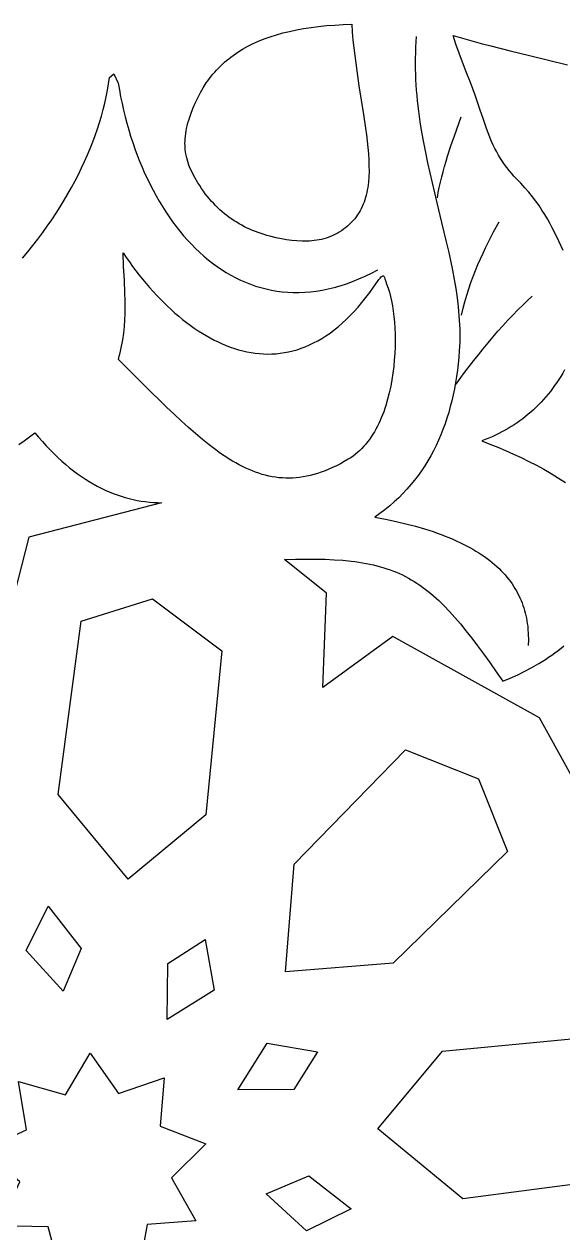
# Model space of a CAD drawing. Extents: x -332 to 348, y -263 to 352.
# Drawn here: x -187.18 to -168.88, y 222.61 to 263.7 of the extents above; entities that cross this region are included whole.
import ezdxf

# ---------------------------------------------------------------- set-up
doc = ezdxf.new("R2010")
doc.units = 0
doc.layers.add('LAYER_1', color=18, linetype='CONTINUOUS')
doc.layers.add('LAYER_2', color=174, linetype='CONTINUOUS')

msp = doc.modelspace()

# ---------------------------------------------------------------- linework, layer by layer
at = {"layer": 'LAYER_1'}
for points in [[(-176.031, 263.433), (-176.008, 263.164), (-175.981, 262.898), (-175.951, 262.634), (-175.917, 262.373), (-175.881, 262.114), (-175.805, 261.607), (-175.65, 260.633), (-175.581, 260.17), (-175.55, 259.945), (-175.523, 259.725), (-175.501, 259.509), (-175.483, 259.299), (-175.47, 259.093), (-175.464, 258.893), (-175.463, 258.698), (-175.47, 258.509), (-175.485, 258.326), (-175.496, 258.236), (-175.508, 258.148), (-175.523, 258.062), (-175.54, 257.977), (-175.559, 257.894), (-175.581, 257.812), (-175.606, 257.733), (-175.633, 257.654), (-175.662, 257.578), (-175.694, 257.503), (-175.73, 257.429), (-175.768, 257.358), (-175.809, 257.288), (-175.853, 257.22), (-175.9, 257.154), (-175.95, 257.09), (-176.004, 257.027), (-176.061, 256.967), (-176.127, 256.901), (-176.195, 256.84), (-176.264, 256.782), (-176.334, 256.729), (-176.404, 256.679), (-176.476, 256.633), (-176.549, 256.59), (-176.622, 256.551), (-176.697, 256.515), (-176.772, 256.483), (-176.848, 256.454), (-176.925, 256.428), (-177.003, 256.405), (-177.082, 256.385), (-177.162, 256.368), (-177.242, 256.354), (-177.323, 256.343), (-177.405, 256.334), (-177.488, 256.328), (-177.571, 256.324), (-177.655, 256.323), (-177.74, 256.324), (-177.912, 256.332), (-178.086, 256.349), (-178.263, 256.373), (-178.442, 256.404), (-178.624, 256.442), (-178.83, 256.491), (-178.932, 256.519), (-179.032, 256.549), (-179.131, 256.581), (-179.228, 256.615), (-179.324, 256.652), (-179.419, 256.69), (-179.513, 256.73), (-179.605, 256.773), (-179.696, 256.818), (-179.786, 256.865), (-179.874, 256.915), (-179.961, 256.966), (-180.046, 257.02), (-180.13, 257.076), (-180.213, 257.135), (-180.294, 257.196), (-180.374, 257.259), (-180.453, 257.325), (-180.53, 257.393), (-180.605, 257.464), (-180.679, 257.537), (-180.752, 257.613), (-180.823, 257.691), (-180.892, 257.771), (-180.96, 257.854), (-181.027, 257.94), (-181.092, 258.029), (-181.155, 258.12), (-181.217, 258.213), (-181.277, 258.31), (-181.384, 258.49), (-181.437, 258.587), (-181.489, 258.69), (-181.538, 258.798), (-181.584, 258.912), (-181.625, 259.032), (-181.66, 259.159), (-181.687, 259.292), (-181.698, 259.361), (-181.707, 259.433), (-181.713, 259.506), (-181.717, 259.58), (-181.719, 259.657), (-181.717, 259.736), (-181.713, 259.817), (-181.705, 259.9), (-181.695, 259.984), (-181.681, 260.071), (-181.664, 260.16), (-181.643, 260.252), (-181.618, 260.345), (-181.59, 260.441), (-181.523, 260.642), (-181.45, 260.836), (-181.371, 261.023), (-181.286, 261.203), (-181.195, 261.377), (-181.098, 261.544), (-180.994, 261.704), (-180.94, 261.781), (-180.884, 261.857), (-180.826, 261.932), (-180.767, 262.004), (-180.706, 262.075), (-180.644, 262.145), (-180.579, 262.213), (-180.513, 262.279), (-180.446, 262.343), (-180.376, 262.406), (-180.305, 262.468), (-180.233, 262.528), (-180.158, 262.586), (-180.082, 262.643), (-180.003, 262.698), (-179.924, 262.752), (-179.758, 262.854), (-179.586, 262.951), (-179.406, 263.041), (-179.218, 263.126), (-179.023, 263.204), (-178.82, 263.277), (-178.609, 263.344), (-178.39, 263.405), (-178.164, 263.46), (-177.929, 263.51), (-177.686, 263.554), (-177.434, 263.592), (-177.175, 263.625), (-176.906, 263.653), (-176.63, 263.675), (-176.344, 263.692), (-176.05, 263.703)], [(-183.718, 255.773), (-183.609, 255.619), (-183.499, 255.468), (-183.387, 255.319), (-183.274, 255.173), (-183.159, 255.03), (-183.042, 254.89), (-182.924, 254.753), (-182.805, 254.618), (-182.684, 254.487), (-182.561, 254.36), (-182.437, 254.235), (-182.313, 254.114), (-182.186, 253.997), (-182.059, 253.883), (-181.93, 253.773), (-181.801, 253.666), (-181.67, 253.564), (-181.539, 253.466), (-181.406, 253.371), (-181.272, 253.281), (-181.138, 253.196), (-181.003, 253.114), (-180.867, 253.038), (-180.73, 252.965), (-180.593, 252.898), (-180.454, 252.835), (-180.316, 252.777), (-180.177, 252.725), (-180.037, 252.677), (-179.897, 252.634), (-179.756, 252.597), (-179.615, 252.565), (-179.474, 252.539), (-179.332, 252.518), (-179.19, 252.503), (-179.048, 252.493), (-178.906, 252.489), (-178.764, 252.492), (-178.622, 252.5), (-178.479, 252.515), (-178.337, 252.536), (-178.195, 252.563), (-178.053, 252.596), (-177.911, 252.636), (-177.769, 252.683), (-177.628, 252.736), (-177.487, 252.797), (-177.346, 252.864), (-177.206, 252.938), (-177.066, 253.019), (-176.926, 253.108), (-176.788, 253.203), (-176.649, 253.307), (-176.512, 253.417), (-176.375, 253.535), (-176.238, 253.661), (-176.103, 253.795), (-175.968, 253.937), (-175.834, 254.086), (-175.702, 254.244), (-175.57, 254.41), (-175.439, 254.584), (-175.309, 254.766), (-175.178, 254.951), (-175.127, 255.019), (-175.085, 255.072), (-175.05, 255.11), (-175.021, 255.134), (-174.998, 255.147), (-174.988, 255.148), (-174.979, 255.147), (-174.971, 255.143), (-174.963, 255.137), (-174.949, 255.117), (-174.937, 255.087), (-174.924, 255.05), (-174.895, 254.956), (-174.876, 254.9), (-174.853, 254.841), (-174.809, 254.723), (-174.768, 254.592), (-174.73, 254.448), (-174.696, 254.292), (-174.665, 254.125), (-174.639, 253.949), (-174.617, 253.763), (-174.599, 253.569), (-174.587, 253.368), (-174.579, 253.161), (-174.576, 252.949), (-174.579, 252.732), (-174.588, 252.511), (-174.603, 252.288), (-174.624, 252.064), (-174.651, 251.839), (-174.685, 251.614), (-174.726, 251.391), (-174.775, 251.169), (-174.83, 250.951), (-174.894, 250.737), (-174.929, 250.631), (-174.965, 250.527), (-175.004, 250.425), (-175.045, 250.324), (-175.088, 250.225), (-175.133, 250.127), (-175.18, 250.032), (-175.229, 249.938), (-175.281, 249.847), (-175.335, 249.758), (-175.391, 249.671), (-175.449, 249.587), (-175.51, 249.506), (-175.573, 249.427), (-175.639, 249.351), (-175.707, 249.279), (-175.777, 249.209), (-175.85, 249.142), (-175.926, 249.079), (-176.004, 249.02), (-176.085, 248.964), (-176.168, 248.911), (-176.304, 248.832), (-176.438, 248.759), (-176.571, 248.691), (-176.702, 248.628), (-176.831, 248.57), (-176.959, 248.518), (-177.086, 248.471), (-177.212, 248.429), (-177.336, 248.392), (-177.459, 248.36), (-177.581, 248.332), (-177.702, 248.31), (-177.822, 248.292), (-177.941, 248.28), (-178.059, 248.271), (-178.177, 248.268), (-178.293, 248.269), (-178.409, 248.274), (-178.524, 248.284), (-178.639, 248.298), (-178.753, 248.316), (-178.866, 248.339), (-178.98, 248.366), (-179.092, 248.397), (-179.205, 248.432), (-179.317, 248.47), (-179.429, 248.513), (-179.541, 248.56), (-179.653, 248.611), (-179.765, 248.665), (-179.877, 248.723), (-179.989, 248.785), (-180.101, 248.85), (-180.214, 248.918), (-180.326, 248.99), (-180.439, 249.066), (-180.553, 249.145), (-180.667, 249.227), (-180.896, 249.401), (-181.128, 249.587), (-181.363, 249.784), (-181.602, 249.993), (-181.844, 250.213), (-182.091, 250.444), (-182.343, 250.684), (-182.6, 250.934), (-182.863, 251.192), (-183.982, 252.306), (-183.95, 252.417), (-183.921, 252.529), (-183.895, 252.64), (-183.871, 252.751), (-183.85, 252.863), (-183.831, 252.974), (-183.8, 253.196), (-183.778, 253.419), (-183.763, 253.642), (-183.755, 253.866), (-183.752, 254.09), (-183.754, 254.316), (-183.76, 254.542), (-183.779, 254.998), (-183.803, 255.46), (-183.824, 255.929)], [(-180.467, 242.402), (-181.007, 236.825), (-183.65, 234.631), (-186.023, 237.51), (-185.251, 243.406), (-182.825, 244.164)], [(-171.744, 238.046), (-170.755, 235.57), (-174.647, 231.78), (-178.303, 231.487), (-178.01, 235.142), (-174.22, 239.035)], [(-185.249, 232.277), (-185.856, 230.829), (-187.117, 232.206), (-186.366, 233.719)], [(-180.728, 230.862), (-182.32, 229.867), (-182.305, 231.768), (-181.028, 232.578)], [(-165.626, 226.965), (-166.384, 224.539), (-172.28, 223.767), (-175.159, 226.14), (-172.965, 228.783), (-167.388, 229.323)], [(-177.212, 228.762), (-178.022, 227.485), (-179.924, 227.47), (-178.928, 229.062)], [(-183.982, 227.35), (-182.421, 227.882), (-182.559, 226.233), (-181.005, 225.632), (-182.173, 224.475), (-181.353, 223.021), (-183.003, 222.897), (-183.301, 221.272), (-184.662, 222.238), (-185.938, 221.201), (-186.374, 222.807), (-188.031, 222.844), (-187.336, 224.337), (-188.599, 225.43), (-187.1, 226.112), (-187.377, 227.75), (-185.775, 227.302), (-184.937, 228.719)], [(-176.071, 223.424), (-177.584, 222.673), (-178.961, 223.934), (-177.512, 224.541)]]:
    msp.add_lwpolyline(points, close=True, dxfattribs=at)
for points in [[(-168.864, 256.008), (-169.011, 256.322), (-169.16, 256.629), (-169.237, 256.781), (-169.317, 256.933), (-169.401, 257.084), (-169.49, 257.234), (-169.584, 257.385), (-169.684, 257.535), (-169.792, 257.686), (-169.906, 257.838), (-170.03, 257.99), (-170.162, 258.144), (-170.305, 258.298), (-170.458, 258.455), (-170.542, 258.541), (-170.624, 258.632), (-170.703, 258.727), (-170.78, 258.825), (-170.855, 258.927), (-170.926, 259.031), (-170.995, 259.139), (-171.061, 259.249), (-171.124, 259.361), (-171.185, 259.475), (-171.242, 259.591), (-171.296, 259.709), (-171.347, 259.828), (-171.395, 259.948), (-171.44, 260.068), (-171.481, 260.189), (-171.584, 260.499), (-171.681, 260.783), (-171.859, 261.286), (-172.019, 261.715), (-172.161, 262.086), (-172.289, 262.416), (-172.404, 262.721), (-172.509, 263.018), (-172.558, 263.168), (-172.605, 263.323), (-172.291, 263.23), (-171.972, 263.139), (-171.65, 263.051), (-171.326, 262.966), (-170.671, 262.8), (-170.014, 262.64), (-168.718, 262.325)], [(-187.363, 249.407), (-187.182, 249.535), (-187.003, 249.671), (-186.825, 249.814), (-186.694, 249.659), (-186.563, 249.51), (-186.432, 249.367), (-186.3, 249.229), (-186.168, 249.097), (-186.036, 248.97), (-185.904, 248.849), (-185.771, 248.734), (-185.638, 248.623), (-185.505, 248.518), (-185.372, 248.419), (-185.238, 248.324), (-185.104, 248.235), (-184.97, 248.15), (-184.836, 248.071), (-184.701, 247.997), (-184.566, 247.927), (-184.431, 247.863), (-184.295, 247.803), (-184.16, 247.748), (-184.024, 247.697), (-183.888, 247.651), (-183.751, 247.61), (-183.615, 247.573), (-183.478, 247.541), (-183.341, 247.513), (-183.204, 247.489), (-183.066, 247.47), (-182.929, 247.455), (-182.791, 247.444), (-182.653, 247.437), (-182.515, 247.434), (-187.029, 246.265), (-188.149, 241.916)], [(-166.911, 235.135), (-169.668, 240.123), (-174.655, 242.879), (-177.031, 241.153), (-176.908, 244.355), (-178.332, 245.504), (-177.961, 245.513), (-177.608, 245.518), (-177.271, 245.517), (-176.95, 245.509), (-176.644, 245.495), (-176.353, 245.475), (-176.075, 245.447), (-175.94, 245.431), (-175.809, 245.412), (-175.68, 245.391), (-175.555, 245.369), (-175.432, 245.344), (-175.311, 245.318), (-175.193, 245.289), (-175.078, 245.258), (-174.964, 245.224), (-174.853, 245.189), (-174.744, 245.151), (-174.636, 245.11), (-174.531, 245.068), (-174.427, 245.022), (-174.325, 244.975), (-174.224, 244.924), (-174.125, 244.871), (-174.027, 244.816), (-173.93, 244.757), (-173.834, 244.696), (-173.739, 244.633), (-173.645, 244.566), (-173.552, 244.496), (-173.459, 244.424), (-173.367, 244.348), (-173.276, 244.27), (-173.184, 244.188), (-173.093, 244.104), (-173.002, 244.016), (-172.911, 243.925), (-172.728, 243.733), (-172.544, 243.528), (-172.357, 243.309), (-172.168, 243.077), (-171.974, 242.829), (-171.776, 242.567), (-171.572, 242.29), (-171.361, 241.997), (-171.143, 241.688), (-170.916, 241.363), (-170.661, 241.469), (-170.41, 241.582), (-170.165, 241.703), (-169.926, 241.83), (-169.694, 241.965), (-169.58, 242.034), (-169.468, 242.105), (-169.358, 242.178), (-169.25, 242.252), (-169.144, 242.328), (-169.04, 242.405), (-168.938, 242.483), (-168.838, 242.563)]]:
    msp.add_lwpolyline(points, dxfattribs=at)
at = {"layer": 'LAYER_2'}
for points in [[(-173.859, 263.285), (-173.872, 263.1), (-173.882, 262.916), (-173.889, 262.732), (-173.893, 262.548), (-173.894, 262.365), (-173.892, 262.183), (-173.887, 262.001), (-173.879, 261.819), (-173.869, 261.638), (-173.856, 261.458), (-173.841, 261.278), (-173.824, 261.099), (-173.783, 260.742), (-173.734, 260.387), (-173.678, 260.034), (-173.616, 259.684), (-173.548, 259.336), (-173.476, 258.99), (-173.401, 258.646), (-173.322, 258.305), (-173.161, 257.63), (-172.998, 256.964), (-172.841, 256.308), (-172.767, 255.984), (-172.697, 255.663), (-172.631, 255.344), (-172.571, 255.027), (-172.518, 254.714), (-172.472, 254.402), (-172.434, 254.094), (-172.418, 253.941), (-172.405, 253.788), (-172.394, 253.636), (-172.385, 253.485), (-172.38, 253.335), (-172.377, 253.185), (-172.377, 253.036), (-172.38, 252.887), (-172.386, 252.74), (-172.395, 252.593), (-172.414, 252.373), (-172.435, 252.155), (-172.461, 251.94), (-172.491, 251.727), (-172.525, 251.517), (-172.562, 251.308), (-172.604, 251.103), (-172.651, 250.9), (-172.701, 250.7), (-172.756, 250.502), (-172.816, 250.307), (-172.88, 250.115), (-172.949, 249.926), (-173.022, 249.739), (-173.101, 249.556), (-173.184, 249.376), (-173.273, 249.198), (-173.366, 249.024), (-173.465, 248.853), (-173.569, 248.685), (-173.679, 248.52), (-173.794, 248.359), (-173.915, 248.201), (-174.041, 248.047), (-174.173, 247.896), (-174.311, 247.748), (-174.455, 247.604), (-174.605, 247.464), (-174.761, 247.328), (-174.923, 247.195), (-175.092, 247.066), (-175.267, 246.941), (-174.898, 246.872), (-174.546, 246.797), (-174.208, 246.718), (-173.886, 246.634), (-173.579, 246.544), (-173.431, 246.498), (-173.287, 246.45), (-173.146, 246.401), (-173.009, 246.351), (-172.876, 246.3), (-172.746, 246.248), (-172.619, 246.195), (-172.496, 246.14), (-172.376, 246.084), (-172.26, 246.028), (-172.147, 245.97), (-172.038, 245.911), (-171.932, 245.851), (-171.829, 245.79), (-171.729, 245.727), (-171.633, 245.664), (-171.539, 245.6), (-171.449, 245.535), (-171.362, 245.468), (-171.278, 245.401), (-171.197, 245.333), (-171.12, 245.263), (-171.045, 245.193), (-170.973, 245.122), (-170.904, 245.049), (-170.838, 244.976), (-170.775, 244.902), (-170.715, 244.827), (-170.658, 244.751), (-170.603, 244.674), (-170.551, 244.596), (-170.502, 244.518), (-170.456, 244.438), (-170.412, 244.358), (-170.371, 244.276), (-170.332, 244.194), (-170.296, 244.111), (-170.263, 244.027), (-170.232, 243.943), (-170.203, 243.857), (-170.177, 243.771), (-170.154, 243.684), (-170.133, 243.596), (-170.114, 243.508), (-170.097, 243.418), (-170.083, 243.328), (-170.071, 243.237), (-170.062, 243.146), (-170.049, 242.961), (-170.044, 242.773), (-170.049, 242.582)], [(-187.239, 255.745), (-187.06, 255.962), (-186.886, 256.18), (-186.718, 256.398), (-186.555, 256.616), (-186.398, 256.835), (-186.247, 257.054), (-186.101, 257.274), (-185.96, 257.494), (-185.825, 257.714), (-185.695, 257.934), (-185.571, 258.155), (-185.452, 258.376), (-185.339, 258.596), (-185.231, 258.817), (-185.128, 259.038), (-185.031, 259.259), (-184.939, 259.479), (-184.853, 259.7), (-184.772, 259.92), (-184.696, 260.141), (-184.625, 260.36), (-184.56, 260.58), (-184.5, 260.799), (-184.446, 261.018), (-184.397, 261.237), (-184.353, 261.455), (-184.314, 261.672), (-184.28, 261.889), (-184.138, 262.018), (-183.988, 261.697), (-183.949, 261.466), (-183.906, 261.236), (-183.859, 261.007), (-183.808, 260.78), (-183.753, 260.556), (-183.695, 260.333), (-183.632, 260.112), (-183.566, 259.894), (-183.495, 259.678), (-183.422, 259.465), (-183.344, 259.254), (-183.263, 259.047), (-183.178, 258.842), (-183.09, 258.64), (-182.998, 258.442), (-182.902, 258.247), (-182.803, 258.055), (-182.701, 257.868), (-182.595, 257.684), (-182.486, 257.503), (-182.374, 257.327), (-182.258, 257.155), (-182.14, 256.988), (-182.017, 256.825), (-181.892, 256.666), (-181.764, 256.512), (-181.632, 256.363), (-181.498, 256.219), (-181.36, 256.08), (-181.22, 255.946), (-181.077, 255.818), (-180.93, 255.695), (-180.781, 255.578), (-180.629, 255.467), (-180.474, 255.361), (-180.317, 255.262), (-180.157, 255.169), (-179.994, 255.082), (-179.828, 255.002), (-179.66, 254.928), (-179.489, 254.861), (-179.316, 254.8), (-179.14, 254.747), (-178.962, 254.701), (-178.782, 254.662), (-178.599, 254.631), (-178.413, 254.607), (-178.226, 254.59), (-178.036, 254.582), (-177.844, 254.581), (-177.65, 254.589), (-177.453, 254.605), (-177.255, 254.629), (-177.054, 254.661), (-176.852, 254.702), (-176.647, 254.752), (-176.441, 254.811), (-176.232, 254.878), (-176.022, 254.955), (-175.81, 255.041), (-175.596, 255.136), (-175.38, 255.241), (-175.162, 255.356)], [(-173.136, 257.8), (-173.108, 257.976), (-173.074, 258.153), (-173.036, 258.331), (-172.994, 258.509), (-172.948, 258.686), (-172.898, 258.864), (-172.846, 259.04), (-172.792, 259.216), (-172.678, 259.563), (-172.56, 259.902), (-172.331, 260.549)], [(-172.324, 253.815), (-172.267, 254.044), (-172.206, 254.268), (-172.141, 254.488), (-172.072, 254.704), (-171.999, 254.916), (-171.922, 255.124), (-171.843, 255.328), (-171.761, 255.527), (-171.676, 255.723), (-171.589, 255.914), (-171.501, 256.102), (-171.411, 256.285), (-171.32, 256.465), (-171.228, 256.64), (-171.042, 256.979)], [(-172.504, 251.46), (-172.362, 251.658), (-172.214, 251.858), (-172.062, 252.06), (-171.906, 252.263), (-171.746, 252.465), (-171.583, 252.668), (-171.417, 252.868), (-171.25, 253.066), (-171.081, 253.26), (-170.912, 253.45), (-170.743, 253.635), (-170.574, 253.814), (-170.406, 253.986), (-170.24, 254.15), (-170.076, 254.305), (-169.915, 254.451)], [(-168.817, 251.951), (-168.881, 251.839), (-168.946, 251.729), (-169.014, 251.622), (-169.083, 251.517), (-169.154, 251.415), (-169.226, 251.314), (-169.3, 251.216), (-169.377, 251.121), (-169.454, 251.028), (-169.534, 250.937), (-169.615, 250.848), (-169.699, 250.762), (-169.784, 250.677), (-169.871, 250.596), (-169.959, 250.516), (-170.05, 250.438), (-170.142, 250.363), (-170.236, 250.29), (-170.332, 250.219), (-170.43, 250.151), (-170.53, 250.084), (-170.631, 250.02), (-170.735, 249.957), (-170.84, 249.897), (-170.947, 249.839), (-171.056, 249.783), (-171.167, 249.729), (-171.28, 249.677), (-171.395, 249.628), (-171.512, 249.58), (-171.63, 249.534), (-171.36, 249.428), (-171.09, 249.319), (-170.822, 249.205), (-170.556, 249.088), (-170.293, 248.966), (-170.032, 248.838), (-169.775, 248.706), (-169.521, 248.568), (-169.271, 248.424), (-169.026, 248.273), (-168.786, 248.116)]]:
    msp.add_lwpolyline(points, dxfattribs=at)

doc.saveas('drawing.dxf')
